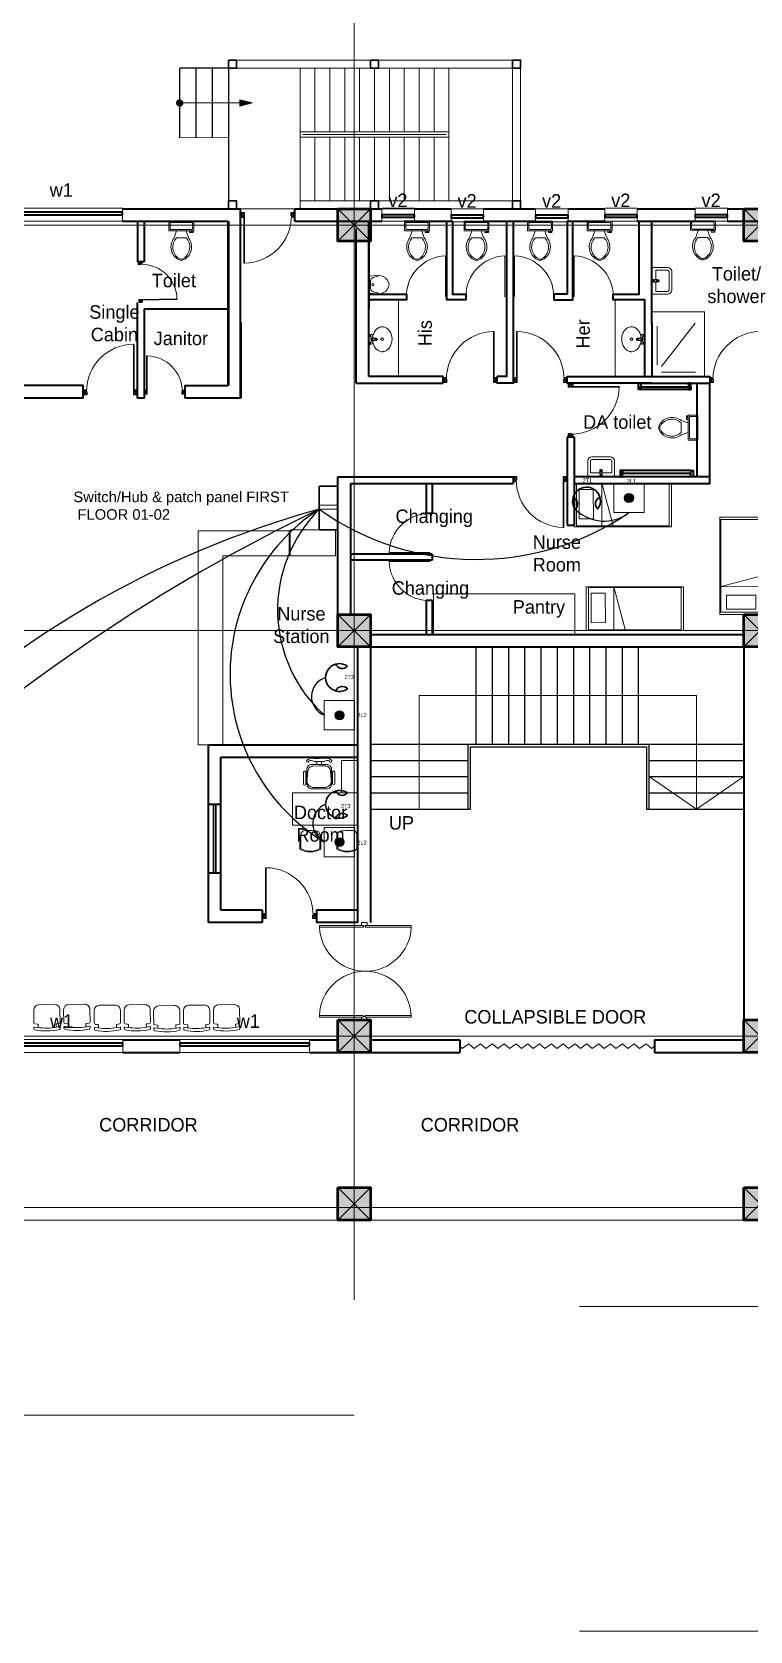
# Model space of a CAD drawing. Header units: millimetres. Extents: x 2419715 to 2617776, y 3786495 to 3864810.
# Drawn here: x 2516106 to 2529375, y 3817646 to 3847216 of the extents above; entities that cross this region are included whole.
import ezdxf

# ---------------------------------------------------------------- set-up
doc = ezdxf.new("R2010")
doc.units = ezdxf.units.MM
doc.header["$MEASUREMENT"] = 0
doc.linetypes.add('CENTER', pattern=[2, 1.25, -0.25, 0.25, -0.25])
doc.linetypes.add('DASHED', pattern=[0.75, 0.5, -0.25])
for name, color, linetype, lineweight in [('0newfurnture', 30, 'Continuous', 15), ('centreline', 52, 'CENTER', 5), ('Column-0.5', 14, 'Continuous', 50), ('Dimension- 0.15', 114, 'Continuous', 15), ('Dimension-137.5', 86, 'Continuous', 13), ('door', 41, 'Continuous', 5), ('Door Opening-0.09', 253, 'Continuous', 9), ('Elect Text', 51, 'Continuous', 50), ('Frame-0.3', 24, 'Continuous', 30), ('furniture', 34, 'Continuous', 15), ('Furniture Hospital-0.09', 44, 'Continuous', 9), ('Hatch', 9, 'Continuous', 9), ('hidden lines', 205, 'DASHED', 5), ('LAN', 60, 'Continuous', 25), ('Metal  workt-0.2', 13, 'Continuous', 20), ('Sill Level', 140, 'Continuous', 20), ('stairs', 6, 'Continuous', 25), ('Telephone points', 53, 'Continuous', 15), ('WALL 0.2', 7, 'Continuous', 20), ('wall 0.4', 7, 'Continuous', 40), ('Wall-0.5', 7, 'Continuous', 50), ('WINDOW', 152, 'Continuous', 30), ('Windows Plan', 152, 'Continuous', 35)]:
    doc.layers.add(name, color=color, linetype=linetype, lineweight=lineweight)
doc.layers.add('LAN Switch', color=110, linetype='CENTER')
doc.layers.add('Text-0.2', color=7, linetype='Continuous')
doc.styles.add('arial.', font='arial.ttf')
doc.styles.get("Standard").update_dxf_attribs({"font": 'arial.ttf'})
doc.linetypes.add('ZIGZAG', pattern='A,0.0001,-0.2,[131,ltypeshp.shx,S=0.2,R=0,X=-0.2,Y=0],-0.4,[131,ltypeshp.shx,S=0.2,R=180,X=0.2,Y=0],-0.2', length=0.8001)

# ---------------------------------------------------------------- blocks, each defined once
blk = doc.blocks.new('2ft column')
at = {"layer": 'Hatch', "ltscale": 5}
h = blk.add_hatch(color=256, dxfattribs=at)
h.dxf.hatch_style = 1
h.paths.add_polyline_path([(2207385, 4176559), (2207985, 4176559), (2207985, 4175959), (2207385, 4175959)])
at = {"layer": 'Column-0.5', "ltscale": 5}
blk.add_lwpolyline([(2207385, 4176559), (2207985, 4176559), (2207985, 4175959), (2207385, 4175959)], close=True, dxfattribs=at)
at = {"layer": 'Defpoints', "ltscale": 5}
for points in [[(2207985, 4176559), (2207385, 4175959)], [(2207985, 4175959), (2207385, 4176559)]]:
    blk.add_lwpolyline(points, dxfattribs=at)
blk = doc.blocks.new('main grid')
at = {"layer": 'centreline', "ltscale": 5}
for p, q in [((2533911, 4018930), (2533911, 3991299)), ((2559988, 4011172), (2515645, 4011172)), ((2559988, 4003672), (2515645, 4003672)), ((2559388, 3996172), (2515045, 3996172)), ((2559988, 3996172), (2515645, 3996172)), ((2559988, 3991172), (2538074, 3991172)), ((2533911, 3989164), (2515100, 3989164)), ((2559988, 3985172), (2538074, 3985172))]:
    blk.add_line(p, q, dxfattribs=at)
at = {"layer": 'Hatch'}
for p in [(326226, -165087), (333726, -165087), (326226, -172587), (333726, -172587), (326226, -180087), (333726, -180087), (326226, -183187), (333726, -183187)]:
    blk.add_blockref('2ft column', p, dxfattribs=at)
blk = doc.blocks.new('sems')
at = {"layer": 'Dimension- 0.15', "ltscale": 5}
h = blk.add_hatch(dxfattribs=at)
h.set_pattern_fill('ANSI31', color=256, scale=25.555556)
h.set_pattern_definition([(45, (55035.0093, 4945698.8337), (-2.258813329, 2.258813329), [])])
h.paths.add_polyline_path([(2173550, 4150430), (2173550, 4150489), (2173491, 4150489, 0.414214)])
h.paths.add_polyline_path([(2173550, 4150430, 0.414214), (2173609, 4150489), (2173550, 4150489)])
h.paths.add_polyline_path([(2173550, 4150489), (2173609, 4150489, 0.414214), (2173550, 4150548)])
h.paths.add_polyline_path([(2173491, 4150489), (2173550, 4150489), (2173550, 4150548, 0.414214)])
for p, q in [((2174664, 4150546), (2174664, 4150431)), ((2174894, 4150489), (2174664, 4150546)), ((2174664, 4150431), (2174894, 4150489))]:
    blk.add_line(p, q, dxfattribs=at)
blk.add_lwpolyline([(2174664, 4150489), (2173550, 4150489)], dxfattribs=at)
blk.add_circle((2173550, 4150489), 59.1, dxfattribs=at)
blk.add_solid([(2174664, 4150546), (2174894, 4150489), (2174664, 4150431)], dxfattribs=at)
at = {"layer": 'Dimension-137.5', "ltscale": 5}
blk.add_line((2174664, 4150489), (2174894, 4150489), dxfattribs=at)
at = {"layer": 'Frame-0.3'}
for points in [[(2174450, 4151281), (2174450, 4151131), (2174600, 4151131), (2174600, 4151281)], [(2177075, 4151281), (2177075, 4151131), (2177225, 4151131), (2177225, 4151281)], [(2179700, 4151281), (2179700, 4151131), (2179850, 4151131), (2179850, 4151281)], [(2174450, 4148681), (2174450, 4148531), (2174600, 4148531), (2174600, 4148681)], [(2177075, 4148531), (2177075, 4148681), (2177225, 4148681), (2177225, 4148531)], [(2179700, 4148531), (2179700, 4148681), (2179850, 4148681), (2179850, 4148531)]]:
    blk.add_lwpolyline(points, close=True, dxfattribs=at)
at = {"layer": 'Metal  workt-0.2', "ltscale": 5}
for p, q in [((2174600, 4151281), (2179700, 4151281)), ((2175775, 4151131), (2175775, 4149956)), ((2176050, 4151131), (2176050, 4149956)), ((2176325, 4151131), (2176325, 4149956)), ((2176600, 4151131), (2176600, 4149956)), ((2176875, 4151131), (2176875, 4149956)), ((2177150, 4151131), (2177150, 4149956)), ((2177425, 4151131), (2177425, 4149956)), ((2177700, 4151131), (2177700, 4149956)), ((2177975, 4151131), (2177975, 4149956)), ((2178250, 4151131), (2178250, 4149956)), ((2178525, 4151131), (2178525, 4149956)), ((2179700, 4148681), (2179700, 4151131)), ((2175775, 4149856), (2175775, 4148681)), ((2176050, 4149856), (2176050, 4148681)), ((2176325, 4149856), (2176325, 4148681)), ((2176600, 4149856), (2176600, 4148681)), ((2176875, 4149856), (2176875, 4148681)), ((2177150, 4149856), (2177150, 4148681)), ((2177425, 4149856), (2177425, 4148681)), ((2177700, 4149856), (2177700, 4148681)), ((2177975, 4149856), (2177975, 4148681)), ((2178250, 4149856), (2178250, 4148681)), ((2178525, 4149856), (2178525, 4148681)), ((2175775, 4148531), (2174600, 4148531))]:
    blk.add_line(p, q, dxfattribs=at)
at = {"layer": 'Metal  workt-0.2'}
for points in [[(2177075, 4148531), (2179850, 4148531), (2179850, 4151131), (2174450, 4151131), (2174450, 4148531), (2174600, 4148531)], [(2179700, 4151131), (2174600, 4151131)], [(2174450, 4149851), (2173550, 4149847)], [(2179700, 4148681), (2175775, 4148681), (2175775, 4148531), (2176745, 4148531)]]:
    blk.add_lwpolyline(points, dxfattribs=at)
for points in [[(2175775, 4149956), (2175775, 4149856), (2178525, 4149856), (2178525, 4149956)], [(2175825, 4149906), (2175825, 4149906), (2178475, 4149906), (2178475, 4149906)]]:
    blk.add_lwpolyline(points, close=True, dxfattribs=at)
at = {"layer": 'stairs', "ltscale": 5}
for p, q in [((2173850, 4151131), (2173850, 4149848)), ((2174150, 4151131), (2174150, 4149849)), ((2174450, 4151281), (2174450, 4148531))]:
    blk.add_line(p, q, dxfattribs=at)
for points in [[(2173550, 4149847), (2173550, 4151131)], [(2174450, 4151131), (2173550, 4151131)]]:
    blk.add_lwpolyline(points, dxfattribs=at)
blk = doc.blocks.new('MAIN DOOR')
at = {"layer": 'door', "ltscale": 1000}
for points in [[(2346.1, 190.6), (2346.1, 188.5)], [(2348.9, 188.1), (2347.4, 188.1), (2347.4, 188.5), (2346.1, 188.5), (2346.1, 190.6), (2350.2, 190.6)], [(2347.4, 188.1), (2348.9, 188.1), (2348.9, 188.5), (2350.2, 188.5), (2350.2, 190.6), (2346.1, 190.6)], [(2350.2, 190.6), (2350.2, 188.5)], [(2313.4, 120.7), (2347.3, 120.7), (2347.3, 121.9), (2313.4, 121.9), (2313.4, 120.7)], [(2348.8, 121.1), (2347.3, 121.1), (2347.3, 120.7), (2346, 120.7), (2346, 118.6), (2350.1, 118.6)], [(2347.3, 121.1), (2348.8, 121.1), (2348.8, 120.7), (2350.1, 120.7), (2350.1, 118.6), (2346, 118.6)], [(2346, 118.6), (2346, 120.7)], [(2381.3, 120.7), (2348.8, 120.7), (2348.8, 121.9), (2381.3, 121.9), (2381.3, 120.7)], [(2350.1, 118.6), (2350.1, 120.7)]]:
    blk.add_lwpolyline(points, dxfattribs=at)
for points in [[(2313.5, 188.5), (2347.4, 188.5), (2347.4, 187.3), (2313.5, 187.3)], [(2381.3, 188.5), (2348.9, 188.5), (2348.9, 187.3), (2381.3, 187.3)]]:
    blk.add_lwpolyline(points, close=True, dxfattribs=at)
at = {"layer": 'Door Opening-0.09', "ltscale": 1000}
for centre, start, end in [((2347.4, 188.5), 182.1168, 357.8826), ((2347.3, 120.7), 2.1167, 177.8826)]:
    blk.add_arc(centre, 33.9, start, end, dxfattribs=at)
at = {"layer": 'WINDOW', "ltscale": 5}
blk.add_line((2350.1, 190.6), (2350.1, 190.6), dxfattribs=at)
blk = doc.blocks.new('Toilet - top')
at = {"layer": 'Furniture Hospital-0.09'}
for p, q in [((-10, -8.5), (-8, -8.5)), ((-10, -9.5), (-10, -8.5)), ((-7, -9.5), (-10, -9.5)), ((-8, -8.5), (-8, -8)), ((-7, -8), (-7, -9.5)), ((-4, -8), (-6, -14)), ((4, -8), (6, -14)), ((9.5, -6), (9.5, -2)), ((4, -14), (-4, -14))]:
    blk.add_line(p, q, dxfattribs=at)
blk.add_lwpolyline([(10.5, -8), (10.5, 0), (-10.5, 0), (-10.5, -8)], close=True, dxfattribs=at)
for points in [[(-9.5, -2), (-9.5, -6)], [(8.5, -1), (-8.5, -1)], [(-8.5, -7), (8.5, -7)]]:
    blk.add_lwpolyline(points, dxfattribs=at)
for centre, radius, start, end in [((-8.6, -1.9), 0.884, 81.8699, 188.1301), ((-8.6, -6.1), 0.884, 171.8699, 278.1301), ((8.6, -1.9), 0.884, 351.8699, 98.1301), ((8.6, -6.1), 0.884, 261.8699, 8.1301), ((3.5, -21.6), 12.2, 141.4691, 247.9714), ((4.2, -21.8), 11.3, 136.3677, 238.9468), ((-3.5, -21.6), 12.2, 292.0284, 38.5307), ((-4.2, -21.8), 11.3, 301.053, 43.6321), ((0, -27.9), 4, 245.7318, 294.2682), ((0, -29), 4, 254.8605, 285.1395)]:
    blk.add_arc(centre, radius, start, end, dxfattribs=at)
blk = doc.blocks.new('26 door')
at = {"layer": 'door'}
blk.add_line((42654.7, -717.8), (42654.7, -716.7), dxfattribs=at)
at = {"layer": 'door', "ltscale": 5}
blk.add_lwpolyline([(42654.7, -716.7), (42684.7, -716.7), (42684.7, -717.8), (42654.7, -717.8)], dxfattribs=at)
at = {"layer": 'Door Opening-0.09'}
blk.add_arc((42654.8, -717.8), 30, 2.1358, 90.1794, dxfattribs=at)
blk = doc.blocks.new('TIA UR Plan-flat-1')
at = {"layer": 'Furniture Hospital-0.09'}
for points in [[(-186, 175), (-265, 150, 0.270578), (-380, 0, 0.556713)], [(-186, -175), (-265, -150, -0.270578), (-380, 0, -0.556713)], [(0, 0), (0, 132, 0.414214), (-25, 157), (-186, 175)], [(0, 0), (0, -132, -0.414214), (-25, -157), (-186, -175)], [(-174, 175), (-174, 154), (-81, 130, -0.321575), (-32, 71), (-32, 0)], [(-174, -175), (-174, -154), (-81, -130, 0.321575), (-32, -71), (-32, 0)]]:
    blk.add_lwpolyline(points, format="xyb", dxfattribs=at)
blk.add_circle((-75, 0), 20, dxfattribs=at)
blk = doc.blocks.new('SHOWERPLAN')
for p, q in [((20, 60), (25, 60)), ((30, 83), (35, 83)), ((30, 67), (35, 67)), ((35, 90), (53, 90)), ((80, 22), (135, 22)), ((20, -60), (25, -60)), ((30, -67), (35, -67)), ((30, -83), (35, -83)), ((35, -90), (53, -90)), ((80, -22), (135, -22))]:
    blk.add_line(p, q)
for points in [[(0, 105, -0.222859), (20, 90), (20, 60, -0.222859), (0, 45)], [(139, -4), (139, 3, 0.373826), (136, 7), (73, 15, 1.867218), (73, -16), (136, -7, 0.373826)], [(0, -105, 0.222859), (20, -90), (20, -60, 0.222859), (0, -45)]]:
    blk.add_lwpolyline(points, format="xyb", close=True)
for points in [[(20, 90), (25, 90), (25, 60), (20, 60)], [(25, 85), (30, 85), (30, 65), (25, 65)], [(30, 90), (35, 90), (35, 60), (30, 60)], [(20, -90), (25, -90), (25, -60), (20, -60)], [(25, -85), (30, -85), (30, -65), (25, -65)], [(30, -90), (35, -90), (35, -60), (30, -60)]]:
    blk.add_lwpolyline(points, close=True)
blk.add_lwpolyline([(51, 18, 0.461601), (47, -15)], format="xyb")
for centre, radius, start, end in [((-15, 21), 63.3, 355.2879, 37.6983), ((45, 0), 10.4, 100.0344, 259.4939), ((60, 2), 18.8, 46.4506, 153.7796), ((-43, 13), 124, 4.2141, 38.3676), ((136, 0), 22.4, 265.9494, 94.0506), ((133, 0), 22.5, 0.4708, 87.1339), ((133, 0), 22.5, 272.8655, 359.6459), ((-15, -21), 63.3, 322.3017, 4.7121), ((60, -2), 18.8, 206.2204, 313.5494), ((-43, -13), 124, 321.6324, 355.7859)]:
    blk.add_arc(centre, radius, start, end)
blk = doc.blocks.new('basi')
at = {"layer": 'Furniture Hospital-0.09'}
for radius in [25, 20]:
    blk.add_circle((0, 0), radius, dxfattribs=at)
blk.add_open_spline([(0, 230), (7, 230), (13, 230), (30, 227), (41, 224), (61, 217), (71, 212), (90, 200), (99, 192), (116, 176), (124, 167), (139, 146), (146, 136), (157, 112), (162, 100), (171, 74), (174, 61), (178, 34), (180, 20), (180, -7), (180, -21), (176, -49), (174, -62), (167, -88), (162, -101), (151, -125), (145, -136), (131, -158), (124, -167), (107, -185), (99, -193), (80, -206), (70, -212), (50, -221), (40, -225), (19, -229), (8, -230), (-13, -230), (-23, -228), (-44, -223), (-54, -220), (-74, -210), (-84, -204), (-102, -190), (-111, -182), (-127, -163), (-134, -153), (-148, -132), (-154, -120), (-164, -96), (-168, -83), (-175, -57), (-177, -43), (-180, -16), (-180, -2), (-179, 26), (-178, 40), (-173, 67), (-169, 80), (-160, 105), (-155, 117), (-143, 140), (-136, 151), (-121, 171), (-113, 179), (-96, 195), (-86, 202), (-67, 214), (-57, 219), (-36, 226), (-26, 228), (-10, 230), (-5, 230), (0, 230)], degree=3, knots=[0, 0, 0, 0, 0.111441, 0.111441, 0.290409, 0.290409, 0.469378, 0.469378, 0.648346, 0.648346, 0.827315, 0.827315, 1.006283, 1.006283, 1.185252, 1.185252, 1.36422, 1.36422, 1.543189, 1.543189, 1.722157, 1.722157, 1.901126, 1.901126, 2.080094, 2.080094, 2.259063, 2.259063, 2.438031, 2.438031, 2.617, 2.617, 2.795968, 2.795968, 2.974937, 2.974937, 3.153905, 3.153905, 3.332874, 3.332874, 3.511842, 3.511842, 3.690811, 3.690811, 3.869779, 3.869779, 4.048748, 4.048748, 4.227716, 4.227716, 4.406684, 4.406684, 4.585653, 4.585653, 4.764621, 4.764621, 4.94359, 4.94359, 5.122558, 5.122558, 5.301527, 5.301527, 5.480495, 5.480495, 5.659464, 5.659464, 5.838432, 5.838432, 6.017401, 6.017401, 6.196369, 6.196369, 6.283185, 6.283185, 6.283185, 6.283185], dxfattribs=at)
at = {"layer": 'Furniture Hospital-0.09', "xscale": 0.9999980001467896, "yscale": 0.9999980001467896, "zscale": 25.4, "rotation": 0.008803277706400013}
blk.add_blockref('SHOWERPLAN', (-250, 0), dxfattribs=at)
blk = doc.blocks.new('d1')
at = {"layer": 'door'}
for p, q in [((2442.7, 10746.2), (2408.3, 10746.2)), ((2408.3, 10746.2), (2408.3, 10745.7)), ((2442.7, 10745.7), (2408.3, 10745.7))]:
    blk.add_line(p, q, dxfattribs=at)
at = {"layer": 'door', "ltscale": 80}
for points in [[(2445, 10779.7), (2445, 10782), (2444.6, 10782), (2444.6, 10782.4), (2441.8, 10782.4), (2441.8, 10782), (2441.4, 10782), (2441.4, 10780.1), (2442.7, 10780.1), (2442.7, 10779.7)], [(2445, 10746.2), (2445, 10743.9), (2444.6, 10743.9), (2444.6, 10743.4), (2441.8, 10743.4), (2441.8, 10743.9), (2441.4, 10743.9), (2441.4, 10745.7), (2442.7, 10745.7), (2442.7, 10746.2)]]:
    blk.add_lwpolyline(points, close=True, dxfattribs=at)
at = {"layer": 'Door Opening-0.09', "ltscale": 80}
blk.add_arc((2442.7, 10745.7), 34.4, 90, 179.274, dxfattribs=at)
at = {"layer": 'hidden lines'}
for centre, radius, start, end in [((2441.6, 10791.4), 9.82, 268.3986, 287.3158), ((2441.4, 10784.8), 4.22, 269.7899, 318.9675), ((2444.3, 10781.3), 2.81, 166.4652, 205.1802), ((2445, 10781.7), 2.48, 162.4671, 233.2418), ((2441.6, 10782), 3, 308.4681, 358.9527), ((2445.5, 10782.1), 1.81, 168.6475, 255.2319), ((2441.4, 10741.1), 4.22, 41.0325, 90.2101), ((2441.6, 10734.5), 9.82, 72.6842, 91.6014), ((2444.3, 10744.5), 2.81, 154.8198, 193.5348), ((2445, 10744.2), 2.48, 126.7582, 197.5329), ((2441.6, 10743.8), 3, 1.0473, 51.5319), ((2445.5, 10743.8), 1.81, 104.7681, 191.3525)]:
    blk.add_arc(centre, radius, start, end, dxfattribs=at)
blk = doc.blocks.new('BCHAIR')
at = {"layer": 'Furniture Hospital-0.09'}
for p, q in [((-0.15, 0), (0.15, 0)), ((-0.25, -0.1), (-0.25, -0.342)), ((0.25, -0.1), (0.25, -0.342)), ((-0.25, -0.431), (-0.25, -0.454)), ((-0.239, -0.421), (-0.181, -0.429)), ((-0.179, -0.369), (-0.232, -0.362)), ((-0.17, -0.379), (-0.17, -0.419)), ((0.17, -0.379), (0.17, -0.419)), ((0.179, -0.369), (0.232, -0.362)), ((0.239, -0.421), (0.181, -0.429)), ((0.25, -0.431), (0.25, -0.454))]:
    blk.add_line(p, q, dxfattribs=at)
for centre, radius, start, end in [((-0.15, -0.1), 0.1, 90, 180), ((0.15, -0.1), 0.1, 360, 90), ((-0.23, -0.342), 0.02, 180, 262.875), ((-0.24, -0.431), 0.01, 82.875, 180), ((-0.23, -0.454), 0.02, 180, 257.4986), ((0, 0.583), 1.083, 257.4986, 282.5014), ((-0.18, -0.419), 0.01, 262.875, 0), ((0, 0.594), 1.039, 259.9886, 280.0345), ((-0.18, -0.379), 0.01, 0, 82.875), ((0.18, -0.379), 0.01, 97.125, 180), ((0.18, -0.419), 0.01, 180, 277.125), ((0.23, -0.342), 0.02, 277.125, 360), ((0.23, -0.454), 0.02, 282.5014, 0), ((0.24, -0.431), 0.01, 0, 97.125)]:
    blk.add_arc(centre, radius, start, end, dxfattribs=at)
blk = doc.blocks.new('IP1')
at = {"layer": 'WALL 0.2', "ltscale": 5}
for points in [[(2535111, 3946693), (2535111, 3948793), (2539161, 3948793)], [(2539161, 3948793), (2540236, 3948793), (2540236, 3946693)], [(2539361, 3947293), (2540236, 3946693), (2541111, 3947293)]]:
    blk.add_lwpolyline(points, dxfattribs=at)
at = {"layer": 'Text-0.2', "ltscale": 5, "insert": (2535017, 3946309), "char_height": 250, "attachment_point": 9, "rotation": 359.9992, "style": 'arial.'}
blk.add_mtext('{\\fStylus BT|b0|i0|c0|p34;UP}', dxfattribs=at)
blk = doc.blocks.new('BED')
at = {"layer": 'Furniture Hospital-0.09'}
for p, q in [((-2.12, 0.475), (-2.12, -0.475)), ((-2.12, -0.475), (-2.12, 0.475)), ((-0.008, 0.475), (-2.12, 0.475)), ((-2.07, 0.475), (-2.07, -0.475)), ((-0.058, 0.455), (-2.07, 0.455)), ((-0.855, -0.455), (-0.61, 0.475)), ((-0.61, 0.475), (-0.61, -0.455)), ((-0.058, -0.475), (-0.058, 0.475)), ((-0.008, -0.475), (-0.008, 0.475)), ((-0.425, 0.336), (-0.426, -0.303)), ((-0.425, 0.336), (-0.121, 0.336)), ((-0.121, -0.303), (-0.121, 0.336)), ((-0.426, -0.303), (-0.121, -0.303)), ((-2.12, -0.475), (-0.008, -0.475)), ((-2.07, -0.455), (-0.058, -0.455))]:
    blk.add_line(p, q, dxfattribs=at)
blk = doc.blocks.new('TAP')
at = {"layer": 'Furniture Hospital-0.09', "linetype": 'Continuous'}
for p, q in [((0, 38), (0, -38)), ((5, 38), (0, 38)), ((5, 38), (5, -38)), ((30, 25), (5, 25)), ((30, 0), (5, 0)), ((30, 25), (30, -25)), ((56, 16), (30, 16)), ((51, 7), (48, 8)), ((59, 19), (57, 22)), ((73, 24), (73, 27)), ((88, 20), (89, 22)), ((97, 15), (125, 12)), ((97, 8), (100, 9)), ((5, -38), (0, -38)), ((30, -25), (5, -25)), ((56, -16), (30, -16)), ((51, -8), (48, -9)), ((60, -20), (58, -22)), ((74, -24), (74, -27)), ((88, -19), (90, -22)), ((97, -7), (100, -8)), ((97, -15), (125, -12))]:
    blk.add_line(p, q, dxfattribs=at)
for radius in [21.2, 19.7]:
    blk.add_circle((74, 0), radius, dxfattribs=at)
for centre, radius, start, end in [((74, 0), 27.2, 163.0512, 199.0512), ((74, 0), 24.2, 127.0512, 163.0512), ((74, 0), 27.2, 91.0512, 127.0512), ((74, 0), 24.2, 55.0512, 91.0512), ((74, 0), 27.2, 19.0512, 55.0512), ((74, 0), 24.2, 343.0512, 19.0512), ((95, 0), 32.6, 337.45, 22.55), ((74, 0), 24.2, 199.0512, 235.0512), ((74, 0), 27.2, 235.0512, 271.0512), ((74, 0), 24.2, 271.0512, 307.0512), ((74, 0), 27.2, 307.0512, 343.0512)]:
    blk.add_arc(centre, radius, start, end, dxfattribs=at)
blk = doc.blocks.new('bazin')
at = {"layer": '0newfurnture', "ltscale": 5}
for p, q in [((2434577, 4011590), (2435069, 4011590)), ((2434577, 4011295), (2434577, 4011590)), ((2434626, 4011295), (2434626, 4011516)), ((2434626, 4011516), (2434799, 4011516)), ((2434847, 4011516), (2435020, 4011516)), ((2435020, 4011516), (2435020, 4011295)), ((2435069, 4011590), (2435069, 4011295)), ((2434996, 4011270), (2434651, 4011270)), ((2434996, 4011221), (2434651, 4011221))]:
    blk.add_line(p, q, dxfattribs=at)
blk.add_circle((2434823, 4011477), 25.6, dxfattribs=at)
for centre, radius, start, end in [((2434651, 4011295), 73.8, 180, 270), ((2434651, 4011295), 24.6, 180, 270), ((2434996, 4011295), 73.8, 270, 0), ((2434996, 4011295), 24.6, 270, 0)]:
    blk.add_arc(centre, radius, start, end, dxfattribs=at)
at = {"layer": '0newfurnture', "ltscale": 5, "xscale": 0.9842520018725999, "yscale": 0.9842520018725999, "zscale": 0.9842520018725999, "rotation": 270}
blk.add_blockref('TAP', (2434823, 4011590), dxfattribs=at)
blk = doc.blocks.new('ADHIKRIT')
at = {"layer": 'furniture'}
for p, q in [((900, 1351), (0, 1351)), ((0, 1351), (0, -450)), ((0, 741), (0, 1351)), ((900, -450), (900, 1351)), ((-245, 1046), (-569, 1047)), ((-245, 980), (-569, 981)), ((1048, 956), (1048, 1014)), ((1187, 1121), (1153, 1121)), ((1187, 1145), (1558, 1147)), ((1187, 1145), (1187, 1121)), ((1187, 1121), (1545, 1123)), ((-789, 683), (-869, 683)), ((-789, 547), (-869, 547)), ((1050, 758), (1050, 711)), ((1050, 700), (1050, 711)), ((1189, 595), (1157, 595)), ((1187, 595), (1187, 571)), ((1187, 571), (1558, 573)), ((1189, 595), (1286, 595)), ((1287, 595), (1545, 597)), ((-900, 0), (0, 0)), ((-900, -450), (-900, 0)), ((-247, 247), (-571, 248)), ((-247, 182), (-571, 182)), ((1189, 102), (1157, 102)), ((1187, 126), (1558, 124)), ((1187, 102), (1187, 126)), ((1189, 102), (1286, 101)), ((1287, 101), (1545, 100)), ((1048, -260), (1048, -318)), ((1050, -4), (1050, -14)), ((1050, -61), (1050, -14)), ((1187, -425), (1153, -425)), ((1187, -425), (1545, -426)), ((1187, -449), (1187, -425)), ((0, -450), (-900, -450)), ((0, -450), (900, -450)), ((1187, -449), (1558, -450))]:
    blk.add_line(p, q, dxfattribs=at)
for points in [[(-897, 962, 0.207066), (-957, 755), (-957, 615)], [(-885, 900, 0.214578), (-869, 755), (-869, 615)], [(-110, 614), (-109, 818, 0.414214), (-246, 955), (-655, 956, 0.418376), (-789, 820), (-789, 615)], [(-153, 614), (-152, 788, 0.28028), (-288, 955), (-610, 925, 0.418376), (-744, 789), (-745, 615)], [(-899, 268, -0.207066), (-958, 476), (-957, 615)], [(-886, 330, -0.214578), (-870, 475), (-869, 615)], [(-110, 614), (-110, 409, -0.414214), (-247, 273), (-656, 274, -0.418376), (-790, 410), (-789, 615)], [(-153, 614), (-153, 440, -0.28028), (-290, 273), (-612, 304, -0.418376), (-745, 441), (-745, 615)]]:
    blk.add_lwpolyline(points, format="xyb", dxfattribs=at)
for centre, radius, start, end in [((-881, 933), 33.3, 262.3354, 120.0474), ((-569, 1014), 32.9, 89.8702, 269.8702), ((-245, 1013), 32.9, 269.8702, 89.8702), ((1753, 864), 711, 172.5908, 188.6233), ((1154, 1015), 106, 90.3083, 180.3083), ((1203, 1157), 39.5, 294.3355, 296.5711), ((1099, 860), 518, 329.4756, 30.5244), ((1099, 860), 542, 328.0257, 31.9845), ((1157, 701), 106, 180.3083, 270.3083), ((-882, 297), 33.3, 239.693, 97.4051), ((-571, 215), 32.9, 89.8702, 269.8702), ((-253, 214), 33.4, 280.4483, 79.5122), ((1157, -4), 106, 89.6917, 179.6917), ((1099, -163), 518, 329.4756, 30.5244), ((1099, -163), 542, 328.0155, 31.9743), ((1753, -168), 711, 171.3767, 187.4092), ((1154, -319), 106, 179.6917, 269.6917), ((1203, -461), 39.5, 63.4289, 65.6645)]:
    blk.add_arc(centre, radius, start, end, dxfattribs=at)
blk = doc.blocks.new('w1')
at = {"layer": 'Sill Level'}
blk.add_lwpolyline([(2460641, 3827503), (2460641, 3825103), (2460401, 3825103), (2460401, 3827503)], close=True, dxfattribs=at)
at = {"layer": 'Windows Plan'}
blk.add_lwpolyline([(2460521, 3825103), (2460521, 3827503), (2460473, 3827503), (2460473, 3825103)], close=True, dxfattribs=at)
at = {"layer": 'Text-0.2', "ltscale": 5, "insert": (2460188, 3826157), "char_height": 250, "attachment_point": 7, "rotation": 90.0008, "style": 'arial.'}
blk.add_mtext('{\\fStylus BT|b0|i0|c0|p34;w1}', dxfattribs=at)
blk = doc.blocks.new('v2')
at = {"layer": 'Sill Level'}
blk.add_lwpolyline([(2448277, 3818910), (2448877, 3818910), (2448877, 3818670), (2448277, 3818670)], close=True, dxfattribs=at)
at = {"layer": 'Windows Plan'}
blk.add_lwpolyline([(2448877, 3818790), (2448277, 3818790), (2448277, 3818743), (2448877, 3818743)], close=True, dxfattribs=at)
at = {"layer": 'Text-0.2', "ltscale": 5, "insert": (2448397, 3818932), "char_height": 250, "attachment_point": 7, "rotation": 0.0008, "style": 'arial.'}
blk.add_mtext('{\\fStylus BT|b0|i0|c0|p34;v2}', dxfattribs=at)
blk = doc.blocks.new('lan')
at = {"layer": 'LAN', "ltscale": 3}
blk.add_hatch(color=256, dxfattribs=at).paths.add_polyline_path([(904043, -140861, 1), (904135, -140861, 1)])
at = {"layer": 'LAN', "lineweight": 20, "ltscale": 3}
blk.add_lwpolyline([(903933, -140711), (904245, -140711), (904245, -141012), (903933, -141012)], close=True, dxfattribs=at)
at = {"layer": 'LAN', "ltscale": 3}
blk.add_circle((904089, -140861), 45.6, dxfattribs=at)
blk = doc.blocks.new('tel')
at = {"layer": 'Telephone points', "lineweight": 30}
for centre, radius, start, end in [((904092, -135999), 143, 145.3092, 35.8587), ((903930, -135971), 70.1, 289.0836, 50.6504), ((904263, -135969), 78, 135.7922, 242.2322)]:
    blk.add_arc(centre, radius, start, end, dxfattribs=at)
blk = doc.blocks.new('SWITCH')
at = {"layer": 'LAN Switch', "lineweight": 5}
for p, q in [((-288569, 3980926), (-288569, 3981405)), ((-288460, 3980925), (-288460, 3981404))]:
    blk.add_line(p, q, dxfattribs=at)
at = {"layer": 'LAN Switch', "lineweight": 30}
blk.add_lwpolyline([(-289109, 3980926), (-289109, 3981405), (-287961, 3981405), (-287961, 3980926)], close=True, dxfattribs=at)

msp = doc.modelspace()

# ---------------------------------------------------------------- linework, layer by layer
at = {"layer": 'Furniture Hospital-0.09'}
for p, q in [((2527657, 3841779), (2527657, 3841055)), ((2527741, 3841028), (2528359, 3841829)), ((2527741, 3840925), (2528370, 3840925)), ((2520860, 3837991), (2519174, 3837991)), ((2519174, 3837991), (2519174, 3834036)), ((2520860, 3837531), (2520860, 3837991)), ((2520860, 3837531), (2519634, 3837531)), ((2519634, 3837531), (2519634, 3834036)), ((2519174, 3834036), (2521760, 3834036))]:
    msp.add_line(p, q, dxfattribs=at)
for points in [[(2522329, 3840846), (2522329, 3842266), (2522879, 3842266), (2522879, 3840846), (2522329, 3840846)], [(2527434, 3840846), (2527434, 3842266), (2526884, 3842266), (2526884, 3840846), (2527434, 3840846)]]:
    msp.add_lwpolyline(points, dxfattribs=at)
for points in [[(2527559, 3840846), (2528532, 3840846), (2528532, 3842039), (2527559, 3842039)], [(2520879, 3837531), (2521713, 3837531), (2521713, 3838012), (2520879, 3838012)], [(2523526, 3836076), (2526135, 3836076), (2526135, 3836825), (2523526, 3836825)]]:
    msp.add_lwpolyline(points, close=True, dxfattribs=at)
at = {"layer": 'LAN', "ltscale": 5}
for centre, radius, start, end in [((2526140, 3821187), 17840, 105.3574, 135.4182), ((2535721, 3808654), 32999, 115.6922, 132.4867), ((2523407, 3835343), 3641, 123.1666, 238.5725), ((2523274, 3836530), 2630, 134.9728, 227.8364), ((2524321, 3842482), 5019, 234.6167, 304.1447), ((2526678, 3838923), 752, 224.9868, 307.7083), ((2521640, 3834926), 369, 106.9753, 249.1777), ((2521675, 3832580), 382, 111.9671, 244.186)]:
    msp.add_arc(centre, radius, start, end, dxfattribs=at)
at = {"layer": 'stairs', "ltscale": 5}
for points in [[(2524310, 3835846), (2524310, 3834046)], [(2524610, 3835846), (2524610, 3834046)], [(2524910, 3835846), (2524910, 3834046)], [(2525210, 3835846), (2525210, 3834046)], [(2525510, 3835846), (2525510, 3834046)], [(2525810, 3835846), (2525810, 3834046)], [(2526110, 3835846), (2526110, 3834046)], [(2526410, 3835846), (2526410, 3834046)], [(2526710, 3835846), (2526710, 3834046)], [(2527010, 3835846), (2527010, 3834046)], [(2527310, 3835846), (2527310, 3834046)], [(2522360, 3834046), (2529260, 3834046)], [(2524160, 3834046), (2524160, 3832846), (2524210, 3832846), (2524210, 3833996), (2527460, 3833996), (2527460, 3832846), (2527510, 3832846), (2527510, 3834046)], [(2522360, 3833746), (2524160, 3833746)], [(2527510, 3833746), (2529260, 3833746)], [(2522360, 3833446), (2524160, 3833446)], [(2527510, 3833446), (2529260, 3833446)], [(2522360, 3833146), (2524160, 3833146)], [(2527510, 3833146), (2529260, 3833146)], [(2522360, 3832846), (2524160, 3832846)], [(2527510, 3832846), (2529260, 3832846)]]:
    msp.add_lwpolyline(points, dxfattribs=at)
at = {"layer": 'WALL 0.2', "ltscale": 5}
for p, q in [((2514705, 3825476), (2530240, 3825476)), ((2514935, 3825246), (2530010, 3825246))]:
    msp.add_line(p, q, dxfattribs=at)
for points in [[(2519365, 3832930), (2519365, 3831658)], [(2519595, 3831658), (2519595, 3832930)]]:
    msp.add_lwpolyline(points, dxfattribs=at)
at = {"layer": 'wall 0.4', "ltscale": 5}
for p, q in [((2517779, 3843946), (2519960, 3843946)), ((2519960, 3843942), (2519960, 3843946)), ((2519960, 3841126), (2519960, 3843942)), ((2520960, 3843946), (2522571, 3843946)), ((2520960, 3843716), (2520960, 3843946)), ((2523171, 3843946), (2523850, 3843946)), ((2524450, 3843946), (2525412, 3843946)), ((2526012, 3843946), (2526690, 3843946)), ((2527290, 3843946), (2528360, 3843946)), ((2528960, 3843946), (2531725, 3843946)), ((2517779, 3843716), (2519730, 3843716)), ((2518053, 3843716), (2518053, 3842966)), ((2518178, 3843716), (2518178, 3842966)), ((2520960, 3843716), (2522571, 3843716)), ((2522099, 3840721), (2522099, 3843576)), ((2522329, 3843716), (2522329, 3842091)), ((2522329, 3840846), (2522329, 3843716)), ((2522990, 3843716), (2523874, 3843716)), ((2524450, 3843716), (2525412, 3843716)), ((2525999, 3843716), (2526690, 3843716)), ((2527290, 3843716), (2528360, 3843716)), ((2527559, 3841813), (2527559, 3843716)), ((2528960, 3843716), (2531725, 3843716)), ((2518178, 3842966), (2518053, 3842966)), ((2519730, 3842091), (2518178, 3842091)), ((2518178, 3842091), (2518178, 3840446)), ((2522329, 3841861), (2522329, 3841861)), ((2518928, 3840676), (2519730, 3840676)), ((2518928, 3840676), (2518928, 3840446)), ((2522099, 3840721), (2523704, 3840721)), ((2523704, 3840846), (2522329, 3840846)), ((2523704, 3840721), (2523704, 3840846)), ((2527329, 3840846), (2527559, 3840846)), ((2527329, 3840846), (2527329, 3840846)), ((2527329, 3840721), (2527559, 3840721)), ((2527329, 3840721), (2527434, 3840721)), ((2527559, 3840846), (2528630, 3840846)), ((2527559, 3840721), (2528630, 3840721)), ((2528400, 3838991), (2528400, 3840721)), ((2528630, 3840846), (2528630, 3840721)), ((2528630, 3838991), (2528630, 3840721)), ((2517053, 3840446), (2514860, 3840446)), ((2518178, 3840446), (2518053, 3840446)), ((2519960, 3840446), (2518928, 3840446)), ((2525999, 3839721), (2525999, 3838095)), ((2526124, 3839721), (2525999, 3839721)), ((2526124, 3839721), (2526124, 3838095)), ((2521760, 3836446), (2521760, 3838991)), ((2521760, 3838991), (2524999, 3838991)), ((2521990, 3838866), (2521990, 3836446)), ((2521990, 3838866), (2524999, 3838866)), ((2523390, 3838866), (2523390, 3838311)), ((2523500, 3838866), (2523500, 3838311)), ((2524999, 3838991), (2524999, 3838866)), ((2526124, 3838999), (2526124, 3838874)), ((2523500, 3838311), (2523390, 3838311)), ((2525999, 3838095), (2526124, 3838095)), ((2523500, 3837561), (2521990, 3837561)), ((2523500, 3837451), (2521990, 3837451)), ((2523500, 3837561), (2523500, 3837451)), ((2523390, 3836704), (2523390, 3836076)), ((2523500, 3836701), (2523390, 3836701)), ((2523500, 3836701), (2523500, 3836076)), ((2522360, 3836076), (2529260, 3836076)), ((2522130, 3830746), (2522130, 3835846)), ((2522360, 3835846), (2522360, 3830746)), ((2519365, 3834036), (2522130, 3834036)), ((2519365, 3830746), (2519365, 3834036)), ((2519595, 3833806), (2522130, 3833806)), ((2519595, 3830976), (2519595, 3833806)), ((2520362, 3830976), (2519595, 3830976)), ((2520362, 3830976), (2520362, 3830746)), ((2522130, 3830976), (2521362, 3830976)), ((2521362, 3830976), (2521362, 3830746)), ((2520362, 3830746), (2519365, 3830746)), ((2522130, 3830746), (2521362, 3830746)), ((2517785, 3828576), (2518835, 3828576)), ((2521235, 3828576), (2521760, 3828576)), ((2522360, 3828576), (2524010, 3828576)), ((2524010, 3828576), (2524010, 3828346)), ((2527610, 3828576), (2529260, 3828576)), ((2527610, 3828576), (2527610, 3828346)), ((2517785, 3828346), (2518835, 3828346)), ((2521235, 3828346), (2521760, 3828346))]:
    msp.add_line(p, q, dxfattribs=at)
for points in [[(2523874, 3843716), (2523874, 3842366), (2524124, 3842366), (2524124, 3842266), (2523774, 3842266), (2523774, 3843716)], [(2524874, 3843716), (2524874, 3840846), (2524704, 3840846)], [(2524999, 3843716), (2524999, 3840721), (2524704, 3840721), (2524704, 3840846)], [(2525999, 3843716), (2525999, 3842366), (2525749, 3842366), (2525749, 3842266), (2526099, 3842266), (2526099, 3843716)], [(2527559, 3840721), (2527559, 3840721), (2525999, 3840721), (2525999, 3840846), (2527434, 3840846), (2527434, 3842266), (2526849, 3842266), (2526849, 3842366), (2527329, 3842366), (2527329, 3843716)], [(2522329, 3842366), (2523024, 3842366), (2523024, 3842266), (2522329, 3842266)], [(2518053, 3840446), (2518053, 3842216)], [(2527559, 3841844), (2527559, 3840846)], [(2517053, 3840446), (2517053, 3840676), (2514860, 3840676)], [(2526124, 3838866), (2528630, 3838866), (2528630, 3838991), (2526124, 3838991)], [(2522360, 3835846), (2529260, 3835846)], [(2529260, 3835846), (2529260, 3828946)], [(2529260, 3835846), (2529260, 3828946)], [(2519595, 3832930), (2519365, 3832930)], [(2519595, 3831658), (2519365, 3831658)], [(2522360, 3828346), (2524010, 3828346)], [(2527610, 3828346), (2529260, 3828346)]]:
    msp.add_lwpolyline(points, dxfattribs=at)
for points in [[(2527357, 3840607), (2527313, 3840607), (2527313, 3840721), (2527357, 3840721)], [(2527316, 3840656), (2528279, 3840656), (2528279, 3840607), (2527316, 3840607)], [(2528238, 3840607), (2528282, 3840607), (2528282, 3840721), (2528238, 3840721)], [(2527020, 3839105), (2526976, 3839105), (2526976, 3838991), (2527020, 3838991)], [(2527020, 3839056), (2528281, 3839056), (2528281, 3839105), (2527020, 3839105)], [(2528281, 3839105), (2528325, 3839105), (2528325, 3838991), (2528281, 3838991)]]:
    msp.add_lwpolyline(points, close=True, dxfattribs=at)
at = {"layer": 'Wall-0.5', "ltscale": 5}
for p, q in [((2519730, 3843716), (2519730, 3840676)), ((2519960, 3841846), (2519960, 3840446))]:
    msp.add_line(p, q, dxfattribs=at)
at = {"layer": 'WINDOW', "ltscale": 5}
for points in [[(2519462, 3831658), (2519462, 3832930)], [(2519504, 3831658), (2519504, 3832930)]]:
    msp.add_lwpolyline(points, dxfattribs=at)
at = {"layer": 'WINDOW', "linetype": 'ZIGZAG', "lineweight": 20, "ltscale": 0.5}
for points in [[(2524989, 3828461), (2524933, 3828419), (2524832, 3828504), (2524712, 3828421), (2524614, 3828504), (2524494, 3828421), (2524396, 3828504), (2524276, 3828421), (2524177, 3828504), (2524057, 3828421), (2524010, 3828461)], [(2526299, 3828461), (2526244, 3828419), (2526143, 3828504), (2526023, 3828421), (2525924, 3828504), (2525804, 3828421), (2525706, 3828504), (2525586, 3828421), (2525487, 3828504), (2525368, 3828421), (2525269, 3828504), (2525149, 3828421), (2525051, 3828504), (2524989, 3828461)], [(2527610, 3828461), (2527554, 3828419), (2527453, 3828504), (2527333, 3828421), (2527235, 3828504), (2527115, 3828421), (2527016, 3828504), (2526896, 3828421), (2526798, 3828504), (2526678, 3828421), (2526579, 3828504), (2526460, 3828421), (2526361, 3828504), (2526299, 3828461)]]:
    msp.add_lwpolyline(points, dxfattribs=at)

# ---------------------------------------------------------------- block references
at = {"layer": '0newfurnture', "xscale": -1}
for p, rotation in [((6539149, 6277438), 90), ((91799, 7850581), 180)]:
    msp.add_blockref('bazin', p, dxfattribs=dict(at, rotation=rotation))
at = {"layer": 'door', "yscale": 25, "zscale": 25}
for p, xscale, rotation in [((2505828, 2775956), 25, 90), ((2506928, 2775956), 25, 90), ((2542943, 2775956), -25, 270), ((2544043, 2775956), -25, 270), ((3589824, 3819505), 25, 180)]:
    msp.add_blockref('26 door', p, dxfattribs=dict(at, xscale=xscale, rotation=rotation))
at = {"layer": 'door', "xscale": -25, "yscale": 25, "zscale": 25}
msp.add_blockref('26 door', (3589824, 3855507), dxfattribs=at)
at = {"layer": 'Door Opening-0.09'}
for name, p, xscale, yscale, zscale, rotation in [('d1', (2244524, 3781028), -25.64102998076803, 25.64102998076803, 25.64102998076803, 270.0333351142592), ('d1', (2567972, 3636286), -19.23076923076729, 19.23076923076723, 19.23076923076723, 0.7978814814005375), ('d1', (2800213, 3903268), -25.64102998076803, 25.64102998076803, 25.64102998076803, 89.96666488534903), ('d1', (2249490, 3903268), 25.64102998076803, 25.64102998076803, 25.64102998076803, 270.0333351146509), ('d1', (2805139, 3903267), -25.64102998076803, 25.64102998076803, 25.64102998076803, 89.96666488534903), ('d1', (2793562, 3903036), -25.64102998076803, 25.64102998076803, 25.64102998076803, 89.96666488534903), ('d1', (2311574, 3887540), 19.23076923076723, 19.23076923076723, 19.23076923076723, 270), ('d1', (2801504, 3776462), 25.64102998076803, 25.64102998076803, 25.64102998076803, 90.03333511465095), ('d1', (2244926, 3893674), 25.64102998076803, 25.64102998076803, 25.64102998076803, 269.9666648857408), ('MAIN DOOR', (2580953, 3833659), 25.0000182071143, 25.0000182071143, 25.0000182071143, 179.9491575826777)]:
    msp.add_blockref(name, p, dxfattribs=dict(at, xscale=xscale, yscale=yscale, zscale=zscale, rotation=rotation))
at = {"layer": 'furniture', "extrusion": (0, 0, -1), "xscale": 0.6669998082076751, "yscale": 0.6669998082076751, "zscale": -0.6669998082076751, "rotation": 270.0000000000001}
msp.add_blockref('ADHIKRIT', (-2521823, 3833146), dxfattribs=at)
at = {"layer": 'Furniture Hospital-0.09'}
for name, p, xscale, yscale, zscale, rotation in [('Toilet - top', (2518865, 3843716), -21.9357505720243, 21.93575057202424, 21.93575057202424, 359.9999975267988), ('Toilet - top', (2528409, 3839899), 21.93575057202424, 21.93575057202424, 21.93575057202424, 270), ('BED', (2526117, 3838470), -851.8518518849081, 851.8518518849083, 851.8518518849082, 0.07196910721486205), ('BED', (2529225, 3836439), -851.8518518849081, 851.8518518849083, 851.8518518849082, 90.07196910721487), ('BED', (2526339, 3836551), -851.8518518849081, 851.8518518849083, 851.8518518849082, 0.07196910721486205)]:
    msp.add_blockref(name, p, dxfattribs=dict(at, xscale=xscale, yscale=yscale, zscale=zscale, rotation=rotation))
at = {"layer": 'Furniture Hospital-0.09', "xscale": -21.93575057202424, "yscale": 21.93575057202424, "zscale": 21.93575057202424}
for p in [(2523221, 3843716), (2524321, 3843716), (2525495, 3843716), (2526595, 3843716), (2528504, 3843725)]:
    msp.add_blockref('Toilet - top', p, dxfattribs=at)
at = {"layer": 'Furniture Hospital-0.09', "rotation": 179.9999993660119}
msp.add_blockref('TIA UR Plan-flat-1', (2522329, 3842544), dxfattribs=at)
at = {"layer": 'Furniture Hospital-0.09', "extrusion": (-4.91554e-49, 5.67747e-55, -1), "zscale": -1, "rotation": 179.9912628993978}
msp.add_blockref('basi', (-2522579, 3841534), dxfattribs=at)
at = {"layer": 'Furniture Hospital-0.09', "extrusion": (4.91554e-49, 5.67747e-55, -1), "xscale": -1, "zscale": -1, "rotation": 180.0087371006022}
msp.add_blockref('basi', (-2527184, 3841534), dxfattribs=at)
at = {"layer": 'Furniture Hospital-0.09', "color": 8, "linetype": 'Continuous', "xscale": 971.1111111110954, "yscale": 971.1111111110954, "zscale": 971.1111111110954, "rotation": 0.8219194309883305}
for p in [(2516379, 3829228), (2516932, 3829236), (2517495, 3829220), (2518048, 3829228), (2518593, 3829211), (2519146, 3829219), (2519699, 3829227)]:
    msp.add_blockref('BCHAIR', p, dxfattribs=at)
at = {"layer": 'LAN', "linetype": 'Continuous', "xscale": 1.797462406102568, "yscale": 1.797462406102568, "zscale": 1.797462406102568, "rotation": 180.0000108807301}
for p in [(4152204, 3585407), (4146854, 3581388), (4146854, 3579043)]:
    msp.add_blockref('lan', p, dxfattribs=at)
at = {"layer": 'LAN Switch', "xscale": 0.7, "yscale": 0.7, "zscale": 0.7, "rotation": 90.00000000000524}
msp.add_blockref('SWITCH', (5308398, 4040388), dxfattribs=at)
at = {"layer": 'Telephone points', "linetype": 'Continuous', "xscale": 1.797462406102568, "yscale": 1.797462406102568, "zscale": 1.797462406102568}
for p, rotation in [((4151425, 3594090), 180.0000108807301), ((2766241, 5460350), 270.0000108807301), ((2766241, 5458005), 270.0000108807301)]:
    msp.add_blockref('tel', p, dxfattribs=dict(at, rotation=rotation))
at = {"layer": 'wall 0.4'}
for name, p in [('main grid', (-11851, -167526)), ('sems', (345285, -304585)), ('v2', (74295, 25046)), ('v2', (75573, 25036)), ('v2', (77135, 25036)), ('v2', (78413, 25046)), ('v2', (80083, 25046)), ('IP1', (-11851, -113847))]:
    msp.add_blockref(name, p, dxfattribs=at)
at = {"layer": 'wall 0.4', "rotation": 270}
for p in [(-1309724, 6304357), (-1309718, 6288987), (-1306268, 6288987)]:
    msp.add_blockref('w1', p, dxfattribs=at)
at = {"layer": 'wall 0.4', "ltscale": 5, "xscale": 25.64102998076803, "yscale": 25.64102998076803, "zscale": 25.64102998076803, "rotation": 180.033335114651}
msp.add_blockref('d1', (2588547, 4116230), dxfattribs=at)

# ---------------------------------------------------------------- texts
at = {"layer": 'Elect Text', "ltscale": 3}
for s, p in [('2T1', (2526281, 3838886)), ('2L1', (2527099, 3838877)), ('2T2', (2521884, 3835252)), ('2L2', (2522120, 3834548)), ('2T3', (2521817, 3832869)), ('2L3', (2522118, 3832190))]:
    msp.add_text(s, height=73.3, rotation=0, dxfattribs=at).set_placement(p)
at = {"layer": 'Elect Text', "insert": (2516871, 3838717), "char_height": 195.01, "attachment_point": 1}
msp.add_mtext('Switch/Hub & patch panel FIRST\\P FLOOR 01-02', dxfattribs=at)
at = {"layer": 'Text-0.2', "ltscale": 5, "char_height": 250, "style": 'arial.'}
for s, insert, attachment_point, rotation in [('{\\fStylus BT|b0|i0|c0|p34;Toilet}', (2518319, 3842492), 7, 0.0008), ('\\pxqc;{\\fStylus BT|b0|i0|c0|p34;Toilet/\\Pshower}', (2528586, 3842200), 7, 0.0008), ('\\pxqc;{\\fStylus BT|b0|i0|c0|p34;Single\\PCabin}', (2517164, 3841493), 7, 0.0008), ('{\\fStylus BT|b0|i0|c0|p34;His}', (2523498, 3841888), 9, 89.9992), ('{\\fStylus BT|b0|i0|c0|p34;Her}', (2526418, 3841903), 9, 89.9992), ('{\\fStylus BT|b0|i0|c0|p34;Janitor}', (2518355, 3841422), 7, 0.0008), ('{\\fStylus BT|b0|i0|c0|p34;DA toilet}', (2526290, 3839875), 7, 0.0008), ('\\pxqc;{\\fStylus BT|b0|i0|c0|p34;Changing}', (2522824, 3838060), 7, 0.0008), ('\\pxqc;{\\fStylus BT|b0|i0|c0|p34;Nurse\\PRoom}', (2525359, 3837237), 7, 0.0008), ('\\pxqc;{\\fStylus BT|b0|i0|c0|p34;Changing}', (2522754, 3836734), 7, 0.0008), ('\\pxqc;{\\fStylus BT|b0|i0|c0|p34;Nurse\\PStation}', (2520564, 3835913), 7, 0.0008), ('\\pxqc;{\\fStylus BT|b0|i0|c0|p34;Pantry}', (2524991, 3836384), 7, 0.0008), ('\\pxqc;{\\fStylus BT|b0|i0|c0|p34;Doctor\\PRoom}', (2520946, 3832240), 7, 0.0008), ('{\\fStylus BT|b0|i0|c0|p34;COLLAPSIBLE DOOR}', (2527457, 3828876), 9, 359.9992), ('{\\fStylus BT|b0|i0|c0|p34;CORRIDOR }', (2519167, 3826880), 9, 359.9992), ('{\\fStylus BT|b0|i0|c0|p34;CORRIDOR }', (2525110, 3826880), 9, 359.9992)]:
    msp.add_mtext(s, dxfattribs=dict(at, insert=insert, attachment_point=attachment_point, rotation=rotation))

doc.saveas('drawing.dxf')
